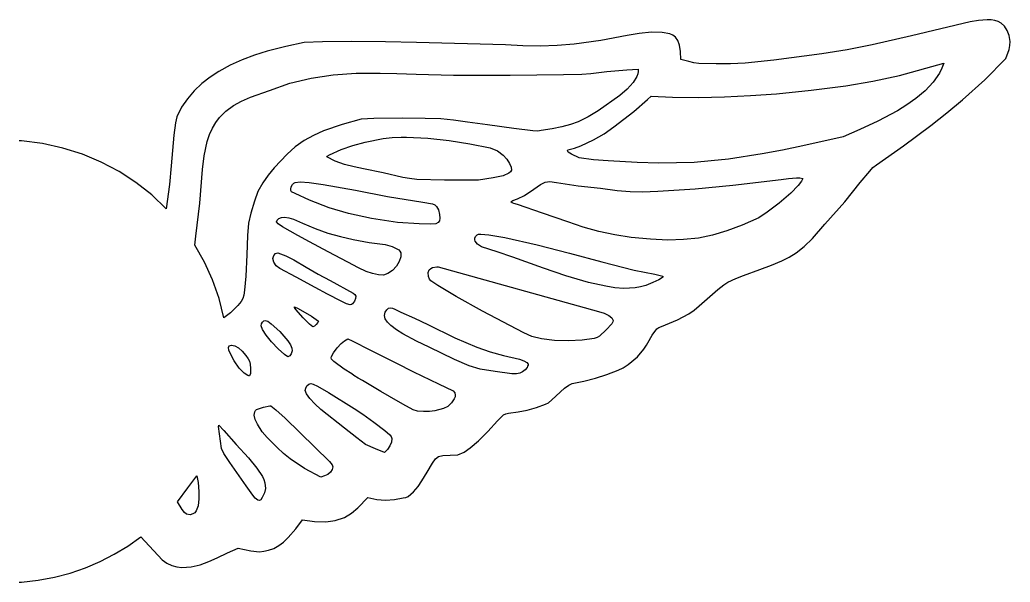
# Model space of a CAD drawing. Extents: x -142 to 442, y 53 to 219.
# Drawn here: x 150 to 442.1, y 52.8 to 218.6 of the extents above; entities that cross this region are included whole.
import ezdxf

# ---------------------------------------------------------------- set-up
doc = ezdxf.new("R2010")
doc.units = 0

msp = doc.modelspace()

# ---------------------------------------------------------------- linework, layer by layer
at = {"layer": 'Layer 1'}
for p, q in [((430.27425, 217.995417), (421.626284, 216.020298)), ((432.79023, 218.438065), (430.27425, 217.995417)), ((435.327778, 218.639236), (432.79023, 218.438065)), ((436.510465, 218.62938), (435.327778, 218.639236)), ((437.582342, 218.464768), (436.510465, 218.62938)), ((438.543374, 218.149265), (437.582342, 218.464768)), ((439.393528, 217.686736), (438.543374, 218.149265)), ((440.439492, 216.750397), (439.393528, 217.686736)), ((441.24045, 215.522504), (440.439492, 216.750397)), ((329.159306, 213.991389), (321.332169, 212.517364)), ((332.700891, 214.623563), (329.159306, 213.991389)), ((336.311861, 214.970347), (332.700891, 214.623563)), ((339.413053, 214.894391), (336.311861, 214.970347)), ((341.69175, 214.502917), (339.413053, 214.894391)), ((342.634355, 214.092349), (341.69175, 214.502917)), ((343.385084, 213.506319), (342.634355, 214.092349)), ((344.076034, 212.494253), (343.385084, 213.506319)), ((412.996944, 213.938472), (401.408194, 211.257361)), ((421.626284, 216.020298), (412.996944, 213.938472)), ((441.792641, 214.018533), (441.24045, 215.522504)), ((442.092306, 212.253958), (441.792641, 214.018533)), ((228.493432, 210.776944), (222.973194, 209.361181)), ((233.891667, 211.901181), (228.493432, 210.776944)), ((239.251311, 212.135521), (233.891667, 211.901181)), ((247.895609, 212.218943), (239.251311, 212.135521)), ((257.828214, 212.150098), (247.895609, 212.218943)), ((267.052778, 211.927639), (257.828214, 212.150098)), ((293.246528, 211.266181), (267.052778, 211.927639)), ((298.361791, 210.951516), (293.246528, 211.266181)), ((303.435861, 210.893125), (298.361791, 210.951516)), ((308.477626, 211.074179), (303.435861, 210.893125)), ((313.495972, 211.477847), (308.477626, 211.074179)), ((321.332169, 212.517364), (313.495972, 211.477847)), ((344.540417, 211.11625), (344.076034, 212.494253)), ((344.822459, 209.27808), (344.540417, 211.11625)), ((401.408194, 211.257361), (394.017923, 209.786729)), ((441.788317, 209.878364), (442.033707, 211.090208)), ((442.033707, 211.090208), (442.092306, 212.253958)), ((219.260407, 208.200375), (215.616271, 206.844333)), ((222.973194, 209.361181), (219.260407, 208.200375)), ((344.946111, 206.944653), (344.822459, 209.27808)), ((386.573889, 208.611528), (372.356944, 206.750625)), ((394.017923, 209.786729), (386.573889, 208.611528)), ((440.760556, 207.209236), (441.788317, 209.878364)), ((212.089746, 205.267254), (208.729792, 203.443333)), ((215.616271, 206.844333), (212.089746, 205.267254)), ((347.345, 206.309653), (344.946111, 206.944653)), ((348.794632, 205.972791), (347.345, 206.309653)), ((350.288066, 205.782983), (348.794632, 205.972791)), ((355.388333, 205.692292), (350.288066, 205.782983)), ((359.651972, 205.691704), (355.388333, 205.692292)), ((363.898663, 205.898938), (359.651972, 205.691704)), ((372.356944, 206.750625), (363.898663, 205.898938)), ((409.433889, 202.235069), (422.495472, 205.833403)), ((422.557222, 205.842222), (421.973445, 204.365281)), ((422.495472, 205.833403), (422.557222, 205.842222)), ((422.557222, 205.842222), (422.557222, 205.842222)), ((434.56569, 200.920622), (440.760556, 207.209236)), ((206.124309, 201.739242), (203.694167, 199.837537)), ((208.729792, 203.443333), (206.124309, 201.739242)), ((235.943915, 201.412946), (242.445693, 202.377187)), ((242.445693, 202.377187), (249.214678, 202.860264)), ((249.214678, 202.860264), (256.328333, 202.914167)), ((256.328333, 202.914167), (261.183435, 202.84604)), ((261.183435, 202.84604), (266.911667, 202.596667)), ((266.911667, 202.596667), (277.926084, 202.354204)), ((277.926084, 202.354204), (294.625481, 202.318162)), ((294.625481, 202.318162), (310.34436, 202.465471)), ((310.34436, 202.465471), (315.753137, 202.60067)), ((315.753137, 202.60067), (318.417222, 202.773056)), ((318.417222, 202.773056), (323.14442, 203.408813)), ((323.14442, 203.408813), (329.079916, 203.875486)), ((329.079916, 203.875486), (332.387222, 204.051875)), ((331.989656, 201.893615), (330.880194, 200.128442)), ((332.28523, 202.675899), (331.989656, 201.893615)), ((332.387222, 203.363958), (332.28523, 202.675899)), ((332.387222, 204.051875), (332.387222, 203.363958)), ((332.387222, 204.051875), (332.387222, 204.051875)), ((401.557917, 200.589893), (409.433889, 202.235069)), ((421.237314, 202.93865), (419.352864, 200.233165)), ((421.973445, 204.365281), (421.237314, 202.93865)), ((203.694167, 199.837537), (201.466733, 197.723487)), ((223.664058, 197.838211), (229.631875, 199.915556)), ((229.631875, 199.915556), (235.943915, 201.412946)), ((330.880194, 200.128442), (329.183691, 198.232573)), ((383.405486, 197.855553), (393.602972, 199.139444)), ((393.602972, 199.139444), (401.557917, 200.589893)), ((419.352864, 200.233165), (416.993614, 197.719447)), ((428.034083, 195.020764), (434.56569, 200.920622)), ((201.466733, 197.723487), (199.469375, 195.382361)), ((215.436288, 194.67338), (218.036789, 195.825537)), ((218.036789, 195.825537), (223.664058, 197.838211)), ((327.025, 196.370139), (320.569167, 191.819306)), ((329.183691, 198.232573), (327.025, 196.370139)), ((335.130084, 195.100139), (336.197222, 196.096736)), ((336.197222, 196.096736), (342.547222, 195.867431)), ((342.547222, 195.867431), (350.213673, 195.773725)), ((350.213673, 195.773725), (357.876341, 195.918206)), ((357.876341, 195.918206), (365.531928, 196.279833)), ((365.531928, 196.279833), (373.177139, 196.837569)), ((373.177139, 196.837569), (383.405486, 197.855553)), ((416.993614, 197.719447), (414.249306, 195.391181)), ((197.757274, 192.846129), (196.320833, 190.064236)), ((199.469375, 195.382361), (197.757274, 192.846129)), ((210.832403, 191.737286), (213.023435, 193.333306)), ((213.023435, 193.333306), (215.436288, 194.67338)), ((331.065858, 191.620162), (335.130084, 195.100139)), ((411.644018, 193.529658), (408.875967, 191.797925)), ((414.249306, 195.391181), (411.644018, 193.529658)), ((423.407106, 191.168837), (428.034083, 195.020764)), ((196.320833, 190.064236), (195.921777, 188.246181)), ((208.897361, 189.817292), (210.832403, 191.737286)), ((317.598633, 190.012187), (314.677778, 188.600208)), ((320.569167, 191.819306), (317.598633, 190.012187)), ((325.217028, 187.039167), (331.065858, 191.620162)), ((408.875967, 191.797925), (403.083889, 188.706042)), ((418.676667, 187.436042), (423.407106, 191.168837)), ((195.921777, 188.246181), (195.442951, 184.635994)), ((206.818633, 186.714783), (207.791211, 188.358928)), ((207.791211, 188.358928), (208.897361, 189.817292)), ((245.072513, 187.767033), (239.589028, 185.875)), ((250.683889, 189.314583), (245.072513, 187.767033)), ((254.398086, 189.563407), (250.683889, 189.314583)), ((262.960556, 189.632083), (254.398086, 189.563407)), ((269.575004, 189.584864), (262.960556, 189.632083)), ((274.174452, 189.420933), (269.575004, 189.584864)), ((277.929453, 189.067126), (274.174452, 189.420933)), ((282.010556, 188.450278), (277.929453, 189.067126)), ((287.937222, 187.638889), (282.010556, 188.450278)), ((295.698333, 186.598194), (287.937222, 187.638889)), ((309.915969, 187.078221), (307.058635, 186.485471)), ((312.417979, 187.772711), (309.915969, 187.078221)), ((314.677778, 188.600208), (312.417979, 187.772711)), ((322.335994, 185.018293), (325.217028, 187.039167)), ((403.083889, 188.706042), (397.737044, 186.253975)), ((410.677416, 181.447639), (418.676667, 187.436042)), ((195.442951, 184.635994), (194.653958, 175.600347)), ((205.307847, 182.797014), (205.988041, 184.866822)), ((205.988041, 184.866822), (206.818633, 186.714783)), ((236.674054, 184.571765), (233.890139, 183.026807)), ((239.589028, 185.875), (236.674054, 184.571765)), ((259.838922, 183.893911), (262.519583, 184.022917)), ((262.519583, 184.022917), (264.054167, 184.022917)), ((262.519583, 184.022917), (262.519583, 184.022917)), ((264.054167, 184.022917), (270.356287, 183.73539)), ((301.327026, 185.890078), (295.698333, 186.598194)), ((302.749846, 185.843633), (301.327026, 185.890078)), ((303.732861, 185.963194), (302.749846, 185.843633)), ((307.058635, 186.485471), (303.732861, 185.963194)), ((319.255084, 183.202708), (322.335994, 185.018293)), ((392.791583, 184.181667), (380.915083, 181.499454)), ((397.737044, 186.253975), (392.791583, 184.181667)), ((150.212778, 182.938125), (149.851181, 182.911667)), ((150.565556, 182.911667), (150.212778, 182.938125)), ((156.750504, 182.15008), (150.565556, 182.911667)), ((162.745973, 180.839816), (156.750504, 182.15008)), ((204.367707, 178.508422), (205.307847, 182.797014)), ((231.270147, 181.192769), (228.846944, 179.022292)), ((233.890139, 183.026807), (231.270147, 181.192769)), ((244.757222, 180.406944), (248.279527, 181.610886)), ((248.279527, 181.610886), (251.874514, 182.602986)), ((251.874514, 182.602986), (257.166327, 183.606913)), ((257.166327, 183.606913), (259.838922, 183.893911)), ((270.356287, 183.73539), (276.639514, 183.052778)), ((276.639514, 183.052778), (282.695479, 182.086023)), ((282.695479, 182.086023), (288.695694, 180.892014)), ((313.570568, 180.791633), (315.504121, 181.471524)), ((315.504121, 181.471524), (319.255084, 183.202708)), ((380.915083, 181.499454), (374.966986, 180.205644)), ((402.625278, 175.87375), (410.677416, 181.447639)), ((168.524603, 179.007455), (162.745973, 180.839816)), ((174.059034, 176.679575), (168.524603, 179.007455)), ((203.949653, 174.471458), (204.367707, 178.508422)), ((228.846944, 179.022292), (225.03207, 174.968693)), ((240.532708, 178.255), (240.659953, 178.470283)), ((243.055075, 176.948486), (240.532708, 178.255)), ((240.659953, 178.470283), (241.318301, 178.855928)), ((241.318301, 178.855928), (244.757222, 180.406944)), ((288.695694, 180.892014), (290.947419, 179.99177)), ((290.947419, 179.99177), (292.57625, 178.748889)), ((292.57625, 178.748889), (293.65077, 177.554946)), ((311.523042, 179.957231), (311.608611, 180.257014)), ((311.728915, 179.635407), (311.523042, 179.957231)), ((311.608611, 180.257014), (313.570568, 180.791633)), ((312.721646, 178.976602), (311.728915, 179.635407)), ((314.977639, 177.955139), (312.721646, 178.976602)), ((368.979083, 179.101667), (358.973448, 177.578254)), ((374.966986, 180.205644), (368.979083, 179.101667)), ((179.321906, 173.882755), (174.059034, 176.679575)), ((194.653958, 175.600347), (194.137982, 170.126921)), ((245.775744, 176.005), (243.055075, 176.948486)), ((248.58908, 175.308979), (245.775744, 176.005)), ((251.389444, 174.744861), (248.58908, 175.308979)), ((293.65077, 177.554946), (294.471002, 176.303583)), ((294.471002, 176.303583), (294.945788, 175.163624)), ((319.220084, 177.337396), (314.977639, 177.955139)), ((323.507506, 177.018925), (319.220084, 177.337396)), ((332.105, 176.614583), (323.507506, 177.018925)), ((338.495231, 176.384609), (332.105, 176.614583)), ((348.897222, 176.596944), (338.495231, 176.384609)), ((353.944184, 177.012498), (348.897222, 176.596944)), ((358.973448, 177.578254), (353.944184, 177.012498)), ((401.632085, 175.052565), (402.625278, 175.87375)), ((184.285859, 170.643574), (179.321906, 173.882755)), ((203.116811, 164.592126), (203.949653, 174.471458)), ((223.247383, 172.843843), (221.650278, 170.599722)), ((225.03207, 174.968693), (223.247383, 172.843843)), ((257.18684, 173.521493), (251.389444, 174.744861)), ((262.960556, 172.187222), (257.18684, 173.521493)), ((292.565649, 172.637904), (289.651516, 172.00214)), ((294.256978, 173.379056), (292.565649, 172.637904)), ((294.724863, 173.813619), (294.256978, 173.379056)), ((294.983972, 174.303889), (294.724863, 173.813619)), ((294.945788, 175.163624), (294.983972, 174.303889)), ((397.871583, 170.626181), (400.667361, 173.995208)), ((400.667361, 173.995208), (401.632085, 175.052565)), ((188.923534, 166.988611), (184.285859, 170.643574)), ((194.137982, 170.126921), (193.207569, 162.944444)), ((221.650278, 170.599722), (220.235569, 168.008065)), ((229.940556, 168.694722), (230.085039, 169.420785)), ((230.085039, 169.420785), (230.434444, 170.079375)), ((230.434444, 170.079375), (230.792234, 170.431096)), ((230.792234, 170.431096), (231.254294, 170.682397)), ((231.254294, 170.682397), (232.7275, 170.881944)), ((232.7275, 170.881944), (235.329166, 170.67881)), ((232.7275, 170.881944), (232.7275, 170.881944)), ((235.329166, 170.67881), (239.536111, 170.070556)), ((239.536111, 170.070556), (248.992024, 168.377734)), ((264.969985, 171.80552), (262.960556, 172.187222)), ((267.104628, 171.583066), (264.969985, 171.80552)), ((275.237222, 171.384653), (267.104628, 171.583066)), ((285.256111, 171.393472), (275.237222, 171.384653)), ((289.651516, 172.00214), (285.256111, 171.393472)), ((301.607361, 168.703542), (303.553892, 170.123742)), ((303.553892, 170.123742), (304.929529, 170.807285)), ((304.929529, 170.807285), (306.306548, 170.921821)), ((306.306548, 170.921821), (308.257222, 170.635)), ((308.257222, 170.635), (314.737708, 169.73336)), ((314.737708, 169.73336), (321.239444, 168.994583)), ((349.240136, 168.833933), (360.274306, 169.850069)), ((360.274306, 169.850069), (374.579444, 171.516944)), ((374.579444, 171.516944), (376.731191, 171.847064)), ((376.731191, 171.847064), (379.050917, 172.081389)), ((379.606528, 169.779514), (377.385922, 167.538237)), ((379.050917, 172.081389), (380.041245, 172.027206)), ((379.050917, 172.081389), (379.050917, 172.081389)), ((380.539904, 171.068326), (379.606528, 169.779514)), ((380.041245, 172.027206), (380.929444, 171.807986)), ((380.929444, 171.807986), (380.539904, 171.068326)), ((393.294306, 165.008194), (397.871583, 170.626181)), ((193.207569, 162.944444), (188.923534, 166.988611)), ((220.235569, 168.008065), (219.224931, 165.184583)), ((229.987605, 168.2724), (229.940556, 168.694722)), ((230.177737, 167.964055), (229.987605, 168.2724)), ((231.281111, 167.415903), (230.177737, 167.964055)), ((235.479167, 165.466806), (231.281111, 167.415903)), ((248.992024, 168.377734), (258.427361, 166.569236)), ((258.427361, 166.569236), (268.887222, 164.849444)), ((296.756667, 165.863681), (298.890284, 166.820252)), ((298.890284, 166.820252), (301.607361, 168.703542)), ((321.239444, 168.994583), (326.151216, 168.338742)), ((326.151216, 168.338742), (329.999661, 168.002047)), ((329.999661, 168.002047), (333.701331, 167.934519)), ((333.701331, 167.934519), (338.172778, 168.086181)), ((338.172778, 168.086181), (349.240136, 168.833933)), ((377.385922, 167.538237), (373.976551, 164.620612)), ((201.982917, 154.857014), (203.116811, 164.592126)), ((219.224931, 165.184583), (218.135542, 161.593257)), ((241.274017, 163.214166), (235.479167, 165.466806)), ((268.887222, 164.849444), (271.727946, 164.352496)), ((271.727946, 164.352496), (272.383269, 164.051505)), ((272.383269, 164.051505), (272.882431, 163.605903)), ((272.882431, 163.605903), (273.509618, 162.624098)), ((294.851667, 164.999375), (295.410012, 165.361265)), ((295.230923, 164.704258), (294.851667, 164.999375)), ((295.728369, 164.495358), (295.230923, 164.704258)), ((295.410012, 165.361265), (296.756667, 165.863681)), ((296.765472, 164.152708), (295.728369, 164.495358)), ((304.155115, 161.665147), (296.765472, 164.152708)), ((373.976551, 164.620612), (370.467342, 161.912212)), ((387.420556, 158.384792), (393.294306, 165.008194)), ((218.135542, 161.593257), (217.5213, 158.643124)), ((246.944444, 161.533333), (241.274017, 163.214166)), ((253.696292, 160.078294), (246.944444, 161.533333)), ((273.509618, 162.624098), (273.834931, 161.224653)), ((273.834931, 161.224653), (273.901226, 160.149452)), ((311.62625, 159.04625), (304.155115, 161.665147)), ((370.467342, 161.912212), (367.947222, 160.298611)), ((217.5213, 158.643124), (217.192225, 155.005994)), ((225.716042, 159.072708), (225.934358, 159.539563)), ((226.179955, 158.527155), (225.716042, 159.072708)), ((225.934358, 159.539563), (226.448056, 160.042847)), ((227.483657, 157.600267), (226.179955, 158.527155)), ((226.448056, 160.042847), (227.239583, 160.323471)), ((227.239583, 160.323471), (228.070833, 160.413264)), ((228.070833, 160.413264), (229.374575, 160.255047)), ((228.070833, 160.413264), (228.070833, 160.413264)), ((229.374575, 160.255047), (230.718356, 159.837913)), ((230.718356, 159.837913), (233.406597, 158.640556)), ((233.406597, 158.640556), (237.101055, 157.088214)), ((261.408333, 158.825764), (253.696292, 160.078294)), ((267.843454, 158.434478), (261.408333, 158.825764)), ((271.042085, 158.401022), (267.843454, 158.434478)), ((272.706042, 158.517083), (271.042085, 158.401022)), ((273.373249, 158.882541), (272.706042, 158.517083)), ((273.759488, 159.397706), (273.373249, 158.882541)), ((273.901226, 160.149452), (273.759488, 159.397706)), ((316.197003, 157.539254), (311.62625, 159.04625)), ((363.037108, 158.106674), (358.547039, 156.400789)), ((367.947222, 160.298611), (363.037108, 158.106674)), ((383.778139, 154.169097), (387.420556, 158.384792)), ((201.621319, 152.228819), (201.982917, 154.857014)), ((217.192225, 155.005994), (216.958333, 149.353681)), ((232.004306, 154.998125), (227.483657, 157.600267)), ((235.443889, 153.163681), (232.004306, 154.998125)), ((237.101055, 157.088214), (240.885486, 155.774236)), ((240.885486, 155.774236), (244.599085, 154.711358)), ((284.457217, 154.715938), (284.876861, 155.192153)), ((284.876861, 155.192153), (285.264479, 155.409258)), ((285.264479, 155.409258), (285.944028, 155.483194)), ((285.944028, 155.483194), (288.2987, 155.240866)), ((285.944028, 155.483194), (285.944028, 155.483194)), ((288.2987, 155.240866), (293.017222, 154.460139)), ((320.827837, 156.250069), (316.197003, 157.539254)), ((325.518955, 155.212447), (320.827837, 156.250069)), ((330.270556, 154.460139), (325.518955, 155.212447)), ((354.32088, 155.14451), (350.2025, 154.301389)), ((358.547039, 156.400789), (354.32088, 155.14451)), ((204.470236, 147.226172), (201.621319, 152.228819)), ((240.947222, 150.253264), (235.443889, 153.163681)), ((244.599085, 154.711358), (248.364375, 153.833958)), ((248.364375, 153.833958), (253.039267, 152.983121)), ((253.039267, 152.983121), (257.739444, 152.352292)), ((257.739444, 152.352292), (259.839606, 151.782803)), ((284.208143, 153.786616), (284.240167, 154.246952)), ((284.343581, 153.336349), (284.208143, 153.786616)), ((284.240167, 154.246952), (284.457217, 154.715938)), ((285.046573, 152.471703), (284.343581, 153.336349)), ((286.208611, 151.664375), (285.046573, 152.471703)), ((293.017222, 154.460139), (302.629275, 152.318616)), ((302.629275, 152.318616), (312.154612, 149.843251)), ((335.995554, 153.941933), (330.270556, 154.460139)), ((341.100181, 153.712604), (335.995554, 153.941933)), ((345.772981, 153.817355), (341.100181, 153.712604)), ((350.2025, 154.301389), (345.772981, 153.817355)), ((381.367464, 151.829943), (383.778139, 154.169097)), ((216.958333, 149.353681), (216.65938, 143.02661)), ((224.667623, 148.247002), (224.904653, 149.115556)), ((224.904653, 149.115556), (225.389654, 149.763426)), ((225.389654, 149.763426), (226.077639, 149.953403)), ((226.077639, 149.953403), (228.529432, 149.031163)), ((226.077639, 149.953403), (226.077639, 149.953403)), ((228.529432, 149.031163), (230.875417, 147.845556)), ((246.732778, 147.192917), (240.947222, 150.253264)), ((259.839606, 151.782803), (261.769931, 150.782431)), ((261.769931, 150.782431), (262.131711, 150.386188)), ((262.131711, 150.386188), (262.34767, 149.894913)), ((262.34767, 149.894913), (262.381678, 148.701689)), ((290.834594, 150.24464), (286.208611, 151.664375)), ((295.408368, 148.676433), (290.834594, 150.24464)), ((312.154612, 149.843251), (321.656095, 147.268621)), ((376.935079, 148.672166), (378.953889, 149.935764)), ((378.953889, 149.935764), (381.367464, 151.829943)), ((206.875136, 141.96466), (204.470236, 147.226172)), ((224.966389, 147.14), (224.667623, 148.247002)), ((225.591023, 146.068671), (224.966389, 147.14)), ((226.756736, 145.314375), (225.591023, 146.068671)), ((230.875417, 147.845556), (234.517847, 145.658333)), ((249.898502, 145.533321), (246.732778, 147.192917)), ((261.951062, 147.351596), (261.134931, 145.993472)), ((262.381678, 148.701689), (261.951062, 147.351596)), ((304.491305, 145.376111), (295.408368, 148.676433)), ((321.656095, 147.268621), (331.196583, 144.829306)), ((368.229444, 145.005694), (371.739439, 146.27603)), ((371.739439, 146.27603), (374.738194, 147.545694)), ((374.738194, 147.545694), (376.935079, 148.672166)), ((231.483958, 142.792014), (226.756736, 145.314375)), ((234.517847, 145.658333), (237.989316, 143.659033)), ((237.989316, 143.659033), (241.520486, 141.768958)), ((252.219854, 144.453365), (249.898502, 145.533321)), ((254.073084, 143.795095), (252.219854, 144.453365)), ((255.834444, 143.400556), (254.073084, 143.795095)), ((257.248703, 143.373982), (255.834444, 143.400556)), ((258.60375, 143.823889), (257.248703, 143.373982)), ((259.986235, 144.756625), (258.60375, 143.823889)), ((261.134931, 145.993472), (259.986235, 144.756625)), ((270.413892, 144.088071), (270.721667, 144.882222)), ((270.589375, 142.933125), (270.413892, 144.088071)), ((270.721667, 144.882222), (271.194532, 145.343791)), ((271.194532, 145.343791), (271.737311, 145.643544)), ((271.737311, 145.643544), (272.997083, 145.834722)), ((272.997083, 145.834722), (273.393958, 145.808264)), ((272.997083, 145.834722), (272.997083, 145.834722)), ((273.393958, 145.808264), (320.675, 132.640833)), ((311.067002, 143.120421), (304.491305, 145.376111)), ((317.746944, 141.204514), (311.067002, 143.120421)), ((331.196583, 144.829306), (337.287006, 143.629192)), ((337.287006, 143.629192), (339.66325, 143.021319)), ((361.163597, 142.35109), (363.49081, 143.273823)), ((363.49081, 143.273823), (368.229444, 145.005694)), ((208.809482, 136.468595), (206.875136, 141.96466)), ((216.65938, 143.02661), (216.332153, 138.911458)), ((237.137222, 139.722847), (231.483958, 142.792014)), ((241.520486, 141.768958), (248.355556, 137.994236)), ((270.821215, 142.196821), (270.589375, 142.933125)), ((271.210349, 141.653388), (270.821215, 142.196821)), ((273.349861, 140.304931), (271.210349, 141.653388)), ((278.729722, 137.094653), (273.349861, 140.304931)), ((322.893009, 140.05473), (317.746944, 141.204514)), ((334.653805, 140.322569), (333.067976, 139.879799)), ((336.757649, 141.147429), (334.653805, 140.322569)), ((338.460807, 141.962332), (336.757649, 141.147429)), ((339.512825, 142.632041), (338.460807, 141.962332)), ((339.71639, 142.870187), (339.512825, 142.632041)), ((339.66325, 143.021319), (339.71639, 142.870187)), ((355.850956, 139.09786), (357.649489, 140.502637)), ((357.649489, 140.502637), (358.863194, 141.283889)), ((358.863194, 141.283889), (361.163597, 142.35109)), ((216.104921, 137.426666), (215.815794, 136.445883)), ((216.332153, 138.911458), (216.104921, 137.426666)), ((240.806111, 137.791389), (237.137222, 139.722847)), ((244.757222, 135.665903), (240.806111, 137.791389)), ((248.355556, 137.994236), (248.86803, 137.610377)), ((248.86803, 137.610377), (249.093863, 137.115906)), ((325.532191, 139.648498), (322.893009, 140.05473)), ((328.180361, 139.449444), (325.532191, 139.648498)), ((331.456189, 139.598778), (328.180361, 139.449444)), ((333.067976, 139.879799), (331.456189, 139.598778)), ((350.343611, 134.290069), (355.850956, 139.09786)), ((210.246736, 130.762292), (208.809482, 136.468595)), ((214.347778, 134.395903), (212.195581, 132.189958)), ((215.288753, 135.568999), (214.347778, 134.395903)), ((215.815794, 136.445883), (215.288753, 135.568999)), ((246.346865, 134.852629), (244.757222, 135.665903)), ((247.409146, 134.582858), (246.346865, 134.852629)), ((247.801644, 134.651856), (247.409146, 134.582858)), ((248.133243, 134.856814), (247.801644, 134.651856)), ((248.708333, 135.674722), (248.133243, 134.856814)), ((249.038737, 136.480721), (248.708333, 135.674722)), ((249.093863, 137.115906), (249.038737, 136.480721)), ((286.455556, 132.702569), (278.729722, 137.094653)), ((212.195581, 132.189958), (210.246736, 130.762292)), ((231.036966, 133.823476), (231.060625, 134.007847)), ((231.4358, 133.256681), (231.036966, 133.823476)), ((231.060625, 134.007847), (232.083681, 133.540417)), ((231.060625, 134.007847), (231.060625, 134.007847)), ((233.618264, 130.753472), (231.4358, 133.256681)), ((232.083681, 133.540417), (236.04807, 131.211364)), ((257.530621, 131.469518), (257.739444, 132.393889)), ((257.790233, 130.506659), (257.530621, 131.469518)), ((257.739444, 132.393889), (258.270394, 133.141131)), ((258.270394, 133.141131), (258.7625, 133.566875)), ((258.7625, 133.566875), (259.291667, 133.725625)), ((259.291667, 133.725625), (259.89741, 133.619319)), ((259.291667, 133.725625), (259.291667, 133.725625)), ((259.89741, 133.619319), (260.583907, 133.310032)), ((260.583907, 133.310032), (262.396111, 132.446806)), ((262.396111, 132.446806), (266.402643, 130.670314)), ((298.661667, 126.34375), (286.455556, 132.702569)), ((320.675, 132.640833), (322.347608, 132.135713)), ((322.347608, 132.135713), (323.689931, 131.487648)), ((323.689931, 131.487648), (324.60076, 130.759127)), ((343.975972, 130.189028), (347.326786, 131.99269)), ((347.326786, 131.99269), (348.887614, 133.067927)), ((348.887614, 133.067927), (350.343611, 134.290069)), ((221.200486, 128.381042), (221.30914, 128.977499)), ((221.30914, 128.977499), (221.580377, 129.503598)), ((221.580377, 129.503598), (221.957121, 129.878523)), ((221.957121, 129.878523), (222.382292, 130.021458)), ((222.382292, 130.021458), (223.133306, 129.757333)), ((222.382292, 130.021458), (222.382292, 130.021458)), ((223.133306, 129.757333), (224.17799, 129.04281)), ((224.17799, 129.04281), (226.696952, 126.729693)), ((235.442132, 128.863292), (233.618264, 130.753472)), ((236.475764, 128.063542), (235.442132, 128.863292)), ((236.04807, 131.211364), (238.125, 129.827431)), ((237.450874, 128.770538), (236.902761, 128.268492)), ((237.92374, 129.360059), (237.450874, 128.770538)), ((238.125, 129.827431), (237.92374, 129.360059)), ((258.44558, 129.521687), (257.790233, 130.506659)), ((259.423958, 128.530972), (258.44558, 129.521687)), ((261.091365, 127.238861), (259.423958, 128.530972)), ((266.402643, 130.670314), (270.371001, 128.761569)), ((270.371001, 128.761569), (278.297569, 124.888542)), ((324.595945, 129.008134), (322.985694, 127.181597)), ((324.913511, 129.57437), (324.595945, 129.008134)), ((324.60076, 130.759127), (324.978889, 130.012639)), ((324.978889, 130.012639), (324.913511, 129.57437)), ((339.222306, 128.204653), (343.975972, 130.189028)), ((221.598471, 127.27948), (221.200486, 128.381042)), ((222.690959, 125.626883), (221.598471, 127.27948)), ((224.294982, 123.669057), (222.690959, 125.626883)), ((226.696952, 126.729693), (229.036344, 124.016347)), ((236.902761, 128.268492), (236.475764, 128.063542)), ((263.027523, 126.004816), (261.091365, 127.238861)), ((267.035139, 123.865486), (263.027523, 126.004816)), ((301.068387, 125.263512), (298.661667, 126.34375)), ((322.985694, 127.181597), (321.012834, 125.356829)), ((335.209444, 123.424514), (336.55, 125.673472)), ((336.55, 125.673472), (337.887243, 127.481467)), ((337.887243, 127.481467), (338.472459, 127.900797)), ((338.472459, 127.900797), (339.222306, 128.204653)), ((211.752015, 122.55377), (212.442778, 122.683681)), ((212.442778, 122.683681), (213.425764, 122.481321)), ((212.442778, 122.683681), (212.442778, 122.683681)), ((226.227569, 121.651806), (224.294982, 123.669057)), ((229.036344, 124.016347), (229.856566, 122.801539)), ((229.856566, 122.801539), (230.293333, 121.837014)), ((243.622395, 121.876883), (244.796604, 123.173022)), ((244.796604, 123.173022), (245.797917, 124.006597)), ((245.797917, 124.006597), (246.785694, 124.588681)), ((246.785694, 124.588681), (248.029236, 123.980139)), ((246.785694, 124.588681), (246.785694, 124.588681)), ((248.029236, 123.980139), (249.837222, 123.071736)), ((249.837222, 123.071736), (251.671667, 122.136875)), ((270.704028, 122.136875), (267.035139, 123.865486)), ((278.297569, 124.888542), (284.850417, 122.075139)), ((303.882778, 124.562222), (301.068387, 125.263512)), ((307.687407, 124.080683), (303.882778, 124.562222)), ((311.839624, 123.947184), (307.687407, 124.080683)), ((315.889564, 124.156482), (311.839624, 123.947184)), ((319.387361, 124.703333), (315.889564, 124.156482)), ((320.265958, 124.959606), (319.387361, 124.703333)), ((321.012834, 125.356829), (320.265958, 124.959606)), ((334.066935, 121.522356), (334.874985, 122.719635)), ((334.874985, 122.719635), (335.209444, 123.424514)), ((211.596111, 121.995764), (211.752015, 122.55377)), ((211.719171, 121.262954), (211.596111, 121.995764)), ((212.059214, 120.324209), (211.719171, 121.262954)), ((213.215436, 118.117139), (212.059214, 120.324209)), ((213.425764, 122.481321), (214.48955, 121.894172)), ((214.48955, 121.894172), (215.590487, 120.952124)), ((215.590487, 120.952124), (216.684931, 119.685069)), ((228.078076, 119.989777), (226.227569, 121.651806)), ((229.102708, 119.297014), (228.078076, 119.989777)), ((230.068178, 120.192241), (229.632422, 119.553013)), ((230.318856, 121.018855), (230.068178, 120.192241)), ((230.293333, 121.837014), (230.318856, 121.018855)), ((241.961458, 119.35875), (242.576832, 120.483639)), ((242.576832, 120.483639), (243.622395, 121.876883)), ((251.671667, 122.136875), (256.610556, 119.623333)), ((278.204887, 118.484461), (270.704028, 122.136875)), ((284.850417, 122.075139), (288.72108, 120.73477)), ((288.72108, 120.73477), (292.682083, 119.693889)), ((332.202028, 119.270556), (334.066935, 121.522356)), ((214.715137, 115.950996), (213.215436, 118.117139)), ((216.684931, 119.685069), (217.388862, 118.710993)), ((217.388862, 118.710993), (217.776568, 117.952058)), ((217.776568, 117.952058), (217.958004, 117.09831)), ((217.958004, 117.09831), (218.043125, 115.839792)), ((229.632422, 119.553013), (229.102708, 119.297014)), ((241.861005, 118.948875), (241.961458, 119.35875)), ((241.912058, 118.616445), (241.861005, 118.948875)), ((242.614097, 117.859444), (241.912058, 118.616445)), ((245.661337, 115.642818), (242.614097, 117.859444)), ((256.610556, 119.623333), (260.896806, 117.462569)), ((260.896806, 117.462569), (266.117917, 114.878472)), ((282.521596, 116.597178), (278.204887, 118.484461)), ((292.682083, 119.693889), (297.382861, 118.565)), ((297.382861, 118.565), (298.647489, 118.115587)), ((298.647489, 118.115587), (299.564919, 117.623749)), ((299.564919, 117.623749), (299.984425, 117.093214)), ((299.984425, 117.093214), (299.960353, 116.8146)), ((327.928347, 116.027558), (329.407982, 116.981959)), ((329.407982, 116.981959), (332.202028, 119.270556)), ((216.208681, 114.402222), (214.715137, 115.950996)), ((217.22784, 113.725183), (216.208681, 114.402222)), ((218.045307, 114.366089), (217.806797, 113.687179)), ((218.043125, 115.839792), (218.045307, 114.366089)), ((247.976319, 114.217014), (245.661337, 115.642818)), ((248.576042, 113.776042), (247.976319, 114.217014)), ((266.117917, 114.878472), (273.543889, 111.280139)), ((285.817702, 115.676167), (282.521596, 116.597178)), ((290.25675, 114.922569), (285.817702, 115.676167)), ((295.080404, 114.294813), (290.25675, 114.922569)), ((296.531499, 114.280594), (295.080404, 114.294813)), ((297.532778, 114.455139), (296.531499, 114.280594)), ((298.244335, 114.84442), (297.532778, 114.455139)), ((299.015672, 115.472199), (298.244335, 114.84442)), ((299.601187, 116.109591), (299.015672, 115.472199)), ((299.755278, 116.527708), (299.601187, 116.109591)), ((299.960353, 116.8146), (299.755278, 116.527708)), ((319.756215, 112.997677), (323.120913, 114.058341)), ((323.120913, 114.058341), (326.531111, 115.354722)), ((326.531111, 115.354722), (327.928347, 116.027558)), ((217.566109, 113.621434), (217.22784, 113.725183)), ((217.806797, 113.687179), (217.566109, 113.621434)), ((234.721052, 110.734791), (235.251379, 111.211783)), ((235.251379, 111.211783), (235.840764, 111.394792)), ((235.840764, 111.394792), (236.580806, 111.19349)), ((235.840764, 111.394792), (235.840764, 111.394792)), ((236.580806, 111.19349), (237.787765, 110.633821)), ((249.810764, 112.938194), (248.576042, 113.776042)), ((251.107222, 112.250278), (249.810764, 112.938194)), ((256.469444, 109.04), (251.107222, 112.250278)), ((273.543889, 111.280139), (277.802712, 109.201784)), ((311.956814, 110.949933), (312.957972, 111.385972)), ((312.957972, 111.385972), (316.38568, 112.123349)), ((316.38568, 112.123349), (319.756215, 112.997677)), ((234.182708, 109.331042), (234.336067, 110.071862)), ((234.549528, 108.342324), (234.182708, 109.331042)), ((234.336067, 110.071862), (234.721052, 110.734791)), ((235.556759, 106.954531), (234.549528, 108.342324)), ((237.787765, 110.633821), (241.088333, 108.704861)), ((241.088333, 108.704861), (248.6025, 104.057014)), ((259.035903, 107.593611), (256.469444, 109.04)), ((277.802712, 109.201784), (278.316123, 108.663076)), ((278.316123, 108.663076), (278.421042, 108.008125)), ((306.934306, 106.544097), (310.673912, 110.042175)), ((310.673912, 110.042175), (311.956814, 110.949933)), ((237.038926, 105.365931), (235.556759, 106.954531)), ((238.830556, 103.774792), (237.038926, 105.365931)), ((262.987014, 105.353472), (259.035903, 107.593611)), ((266.065, 103.624861), (262.987014, 105.353472)), ((277.349109, 105.657911), (276.208836, 104.625644)), ((278.158838, 106.868688), (277.349109, 105.657911)), ((278.371942, 107.46294), (278.158838, 106.868688)), ((278.421042, 108.008125), (278.371942, 107.46294)), ((302.368507, 104.316621), (305.099861, 105.318194)), ((305.099861, 105.318194), (305.967871, 105.749146)), ((305.967871, 105.749146), (306.934306, 106.544097)), ((219.179035, 102.090777), (219.307439, 103.094067)), ((219.307439, 103.094067), (219.526824, 103.456861)), ((219.526824, 103.456861), (219.851111, 103.704236)), ((219.851111, 103.704236), (221.934197, 104.468792)), ((221.934197, 104.468792), (223.793403, 104.824306)), ((223.793403, 104.824306), (224.093264, 104.797847)), ((223.793403, 104.824306), (223.793403, 104.824306)), ((224.093264, 104.797847), (225.570083, 103.667667)), ((225.570083, 103.667667), (228.247222, 101.173056)), ((245.753819, 98.271458), (238.830556, 103.774792)), ((248.6025, 104.057014), (251.206199, 102.326234)), ((251.206199, 102.326234), (254.396875, 99.973611)), ((267.295609, 103.286713), (266.065, 103.624861)), ((269.046229, 103.118119), (267.295609, 103.286713)), ((270.893734, 103.136751), (269.046229, 103.118119)), ((272.415, 103.360278), (270.893734, 103.136751)), ((274.955, 104.021736), (272.415, 103.360278)), ((276.208836, 104.625644), (274.955, 104.021736)), ((292.68735, 102.136087), (293.348652, 102.480584)), ((293.348652, 102.480584), (294.154916, 102.672361)), ((294.154916, 102.672361), (296.985585, 103.045726)), ((296.985585, 103.045726), (299.693598, 103.576472)), ((299.693598, 103.576472), (302.368507, 104.316621)), ((219.457225, 100.831473), (219.179035, 102.090777)), ((220.133333, 99.453264), (219.457225, 100.831473)), ((221.473889, 97.169028), (220.133333, 99.453264)), ((228.247222, 101.173056), (237.066667, 92.653472)), ((254.396875, 99.973611), (257.677708, 97.512986)), ((288.066026, 97.249156), (290.927028, 100.352847)), ((290.927028, 100.352847), (292.68735, 102.136087)), ((208.632778, 98.703611), (208.747431, 99.082847)), ((209.514722, 92.2125), (208.632778, 98.703611)), ((208.747431, 99.082847), (210.202639, 97.495347)), ((208.747431, 99.082847), (208.747431, 99.082847)), ((210.202639, 97.495347), (213.845069, 93.456042)), ((222.950643, 95.462333), (221.473889, 97.169028)), ((249.378611, 95.352222), (245.753819, 98.271458)), ((257.677708, 97.512986), (259.190727, 96.24975)), ((285.288725, 94.506216), (288.066026, 97.249156)), ((225.910069, 92.512361), (222.950643, 95.462333)), ((251.953889, 93.411944), (249.378611, 95.352222)), ((259.613275, 94.122032), (259.177014, 93.032708)), ((259.190727, 96.24975), (259.525639, 95.738767)), ((259.525639, 95.738767), (259.697361, 95.167014)), ((259.697361, 95.167014), (259.613275, 94.122032)), ((282.872152, 92.384716), (285.288725, 94.506216)), ((210.23697, 90.765323), (209.514722, 92.2125)), ((211.923125, 88.09459), (210.23697, 90.765323)), ((213.845069, 93.456042), (217.514324, 89.448547)), ((227.761184, 90.805913), (225.910069, 92.512361)), ((229.732706, 89.206594), (227.761184, 90.805913)), ((237.066667, 92.653472), (241.36154, 88.405129)), ((254.881944, 92.168403), (251.953889, 93.411944)), ((257.571875, 91.074792), (254.881944, 92.168403)), ((258.424708, 91.914397), (257.571875, 91.074792)), ((259.177014, 93.032708), (258.424708, 91.914397)), ((279.231416, 90.378676), (281.093333, 91.145347)), ((281.093333, 91.145347), (282.872152, 92.384716)), ((216.790764, 81.197014), (211.923125, 88.09459)), ((217.514324, 89.448547), (219.948125, 86.409306)), ((233.962222, 86.33875), (229.732706, 89.206594)), ((241.36154, 88.405129), (242.149899, 87.413398)), ((270.174455, 85.286357), (271.762361, 87.873333)), ((271.762361, 87.873333), (272.636913, 89.21488)), ((272.636913, 89.21488), (273.491149, 89.91616)), ((273.491149, 89.91616), (274.78186, 90.184725)), ((274.78186, 90.184725), (276.965833, 90.228125)), ((276.965833, 90.228125), (279.231416, 90.378676)), ((219.948125, 86.409306), (221.596315, 84.00652)), ((238.795278, 83.763472), (233.962222, 86.33875)), ((241.643627, 85.231825), (240.86968, 84.578507)), ((242.166385, 86.006452), (241.643627, 85.231825)), ((242.149899, 87.413398), (242.358333, 86.815)), ((242.358333, 86.815), (242.166385, 86.006452)), ((268.631458, 82.678681), (270.174455, 85.286357)), ((199.617781, 80.592333), (202.282778, 84.186806)), ((202.282778, 84.186806), (202.600637, 82.257576)), ((202.282778, 84.186806), (202.282778, 84.186806)), ((202.600637, 82.257576), (202.856042, 79.530139)), ((221.596315, 84.00652), (222.009808, 83.079539)), ((222.009808, 83.079539), (222.285278, 82.087778)), ((222.285278, 82.087778), (222.530968, 80.417501)), ((239.924167, 84.133889), (238.795278, 83.763472)), ((240.86968, 84.578507), (239.924167, 84.133889)), ((267.476034, 80.996272), (268.631458, 82.678681)), ((196.523681, 76.49625), (199.617781, 80.592333)), ((202.856042, 79.530139), (202.863509, 77.353961)), ((218.739861, 78.480625), (216.790764, 81.197014)), ((222.152986, 79.142083), (221.546651, 77.834507)), ((222.530968, 80.417501), (222.152986, 79.142083)), ((264.549861, 78.104857), (266.135556, 79.450764)), ((266.135556, 79.450764), (267.476034, 80.996272)), ((197.901637, 74.251697), (196.523681, 76.49625)), ((202.863509, 77.353961), (202.600278, 75.340903)), ((219.484878, 77.572889), (218.739861, 78.480625)), ((220.18625, 77.016597), (219.484878, 77.572889)), ((220.677864, 76.894153), (220.18625, 77.016597)), ((221.093138, 77.125994), (220.677864, 76.894153)), ((221.546651, 77.834507), (221.093138, 77.125994)), ((249.740208, 74.697083), (252.694722, 77.76625)), ((252.694722, 77.76625), (255.268301, 77.235176)), ((255.268301, 77.235176), (257.873165, 77.016954)), ((257.873165, 77.016954), (260.490543, 77.149126)), ((260.490543, 77.149126), (263.101667, 77.669236)), ((263.101667, 77.669236), (263.893719, 77.822603)), ((263.893719, 77.822603), (264.549861, 78.104857)), ((198.6266, 73.356603), (197.901637, 74.251697)), ((199.195972, 72.862639), (198.6266, 73.356603)), ((201.607339, 73.314696), (201.074514, 72.933194)), ((202.032839, 73.8594), (201.607339, 73.314696)), ((202.600278, 75.340903), (202.032839, 73.8594)), ((245.780278, 71.927778), (247.894555, 73.15224)), ((247.894555, 73.15224), (249.740208, 74.697083)), ((200.237838, 72.723342), (199.195972, 72.862639)), ((201.074514, 72.933194), (200.237838, 72.723342)), ((231.397205, 68.536576), (233.388958, 71.239861)), ((233.388958, 71.239861), (236.943044, 70.669206)), ((236.943044, 70.669206), (240.285764, 70.613681)), ((240.285764, 70.613681), (243.013273, 71.030352)), ((243.013273, 71.030352), (245.780278, 71.927778)), ((229.199722, 66.001111), (231.397205, 68.536576)), ((181.895974, 63.465898), (185.702222, 66.151042)), ((185.702222, 66.151042), (191.981667, 59.439444)), ((226.383457, 63.599459), (227.816051, 64.663428)), ((227.816051, 64.663428), (229.199722, 66.001111)), ((177.895441, 61.046968), (181.895974, 63.465898)), ((208.191806, 59.968611), (211.274131, 61.444107)), ((211.274131, 61.444107), (214.453611, 62.852569)), ((214.453611, 62.852569), (218.1225, 62.067639)), ((218.1225, 62.067639), (220.711435, 61.812729)), ((220.711435, 61.812729), (222.020772, 61.918329)), ((222.020772, 61.918329), (223.343611, 62.244028)), ((223.343611, 62.244028), (224.894968, 62.797045)), ((224.894968, 62.797045), (226.383457, 63.599459)), ((169.365329, 57.05908), (173.714075, 58.907085)), ((173.714075, 58.907085), (177.895441, 61.046968)), ((191.981667, 59.439444), (193.404537, 58.456862)), ((193.404537, 58.456862), (194.837821, 57.7541)), ((203.228398, 57.971641), (205.739616, 58.878344)), ((205.739616, 58.878344), (208.191806, 59.968611)), ((160.219496, 54.290037), (164.862652, 55.515786)), ((164.862652, 55.515786), (169.365329, 57.05908)), ((194.837821, 57.7541), (196.300441, 57.311927)), ((196.300441, 57.311927), (197.811319, 57.111111)), ((197.811319, 57.111111), (200.603763, 57.349048)), ((200.603763, 57.349048), (203.228398, 57.971641)), ((149.851181, 52.8425), (150.212778, 52.816042)), ((150.212778, 52.816042), (150.565556, 52.8425)), ((150.565556, 52.8425), (155.449314, 53.394664)), ((155.449314, 53.394664), (160.219496, 54.290037))]:
    msp.add_line(p, q, dxfattribs=at)

doc.saveas('drawing.dxf')
